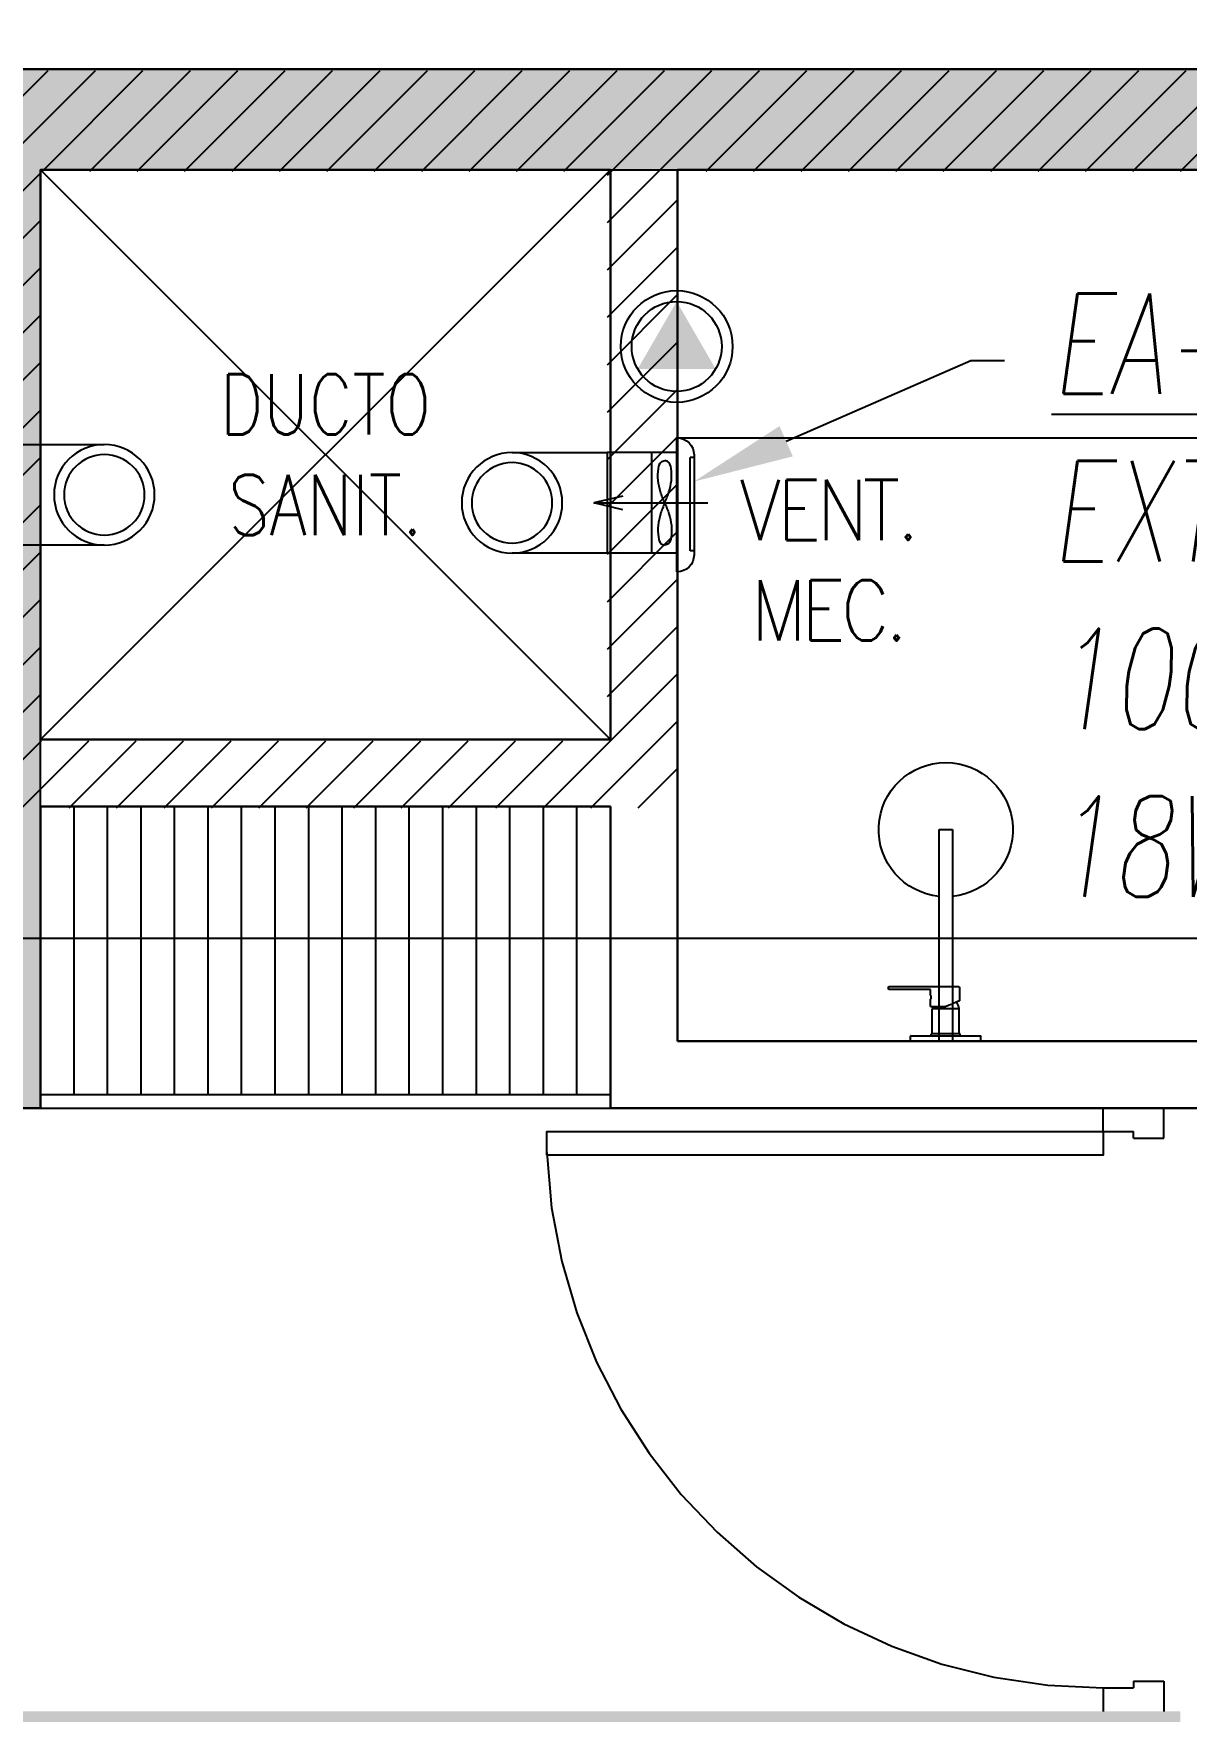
# Model space of a CAD drawing. Header units: millimetres. Extents: x -3 to 53, y -269 to 39.
# Drawn here: x 29.89 to 31.609, y -62.379 to -59.876 of the extents above; entities that cross this region are included whole.
import ezdxf
from ezdxf import colors
from ezdxf.entities.mleader import LeaderData, LeaderLine
from ezdxf.math import Vec2, Vec3

# ---------------------------------------------------------------- set-up
doc = ezdxf.new("R2010")
doc.units = ezdxf.units.MM
doc.header["$LTSCALE"] = 15
doc.linetypes.add('CENTER', pattern=[2, 1.25, -0.25, 0.25, -0.25])
doc.linetypes.add('HIDDEN2', pattern=[0.1875, 0.125, -0.0625])
doc.layers.get('0').update_dxf_attribs({"color": 250})
for name, color, linetype in [('A-CORTE', 250, 'CENTER'), ('A-EST HATCH', 250, 'Continuous'), ('A-EST PLACAS', 250, 'Continuous'), ('A-LINEAS', 250, 'Continuous'), ('A-MOBILIARIO', 250, 'Continuous'), ('A-PROYECCIONES', 250, 'HIDDEN2'), ('A-SANITARIOS', 250, 'Continuous'), ('A-TEXTO-INDICACIONES', 250, 'Continuous'), ('DLP_MOBILIARIO FIJO', 250, 'Continuous'), ('L-06_EQ-FIN-CONT', 141, 'Continuous'), ('L3 Equipos y Ductos', 160, 'Continuous'), ('L4 Linea mediana', 191, 'Continuous'), ('L6 Linea fina', 141, 'Continuous'), ('MURO CF 60', 250, 'Continuous')]:
    doc.layers.add(name, color=color, linetype=linetype)
doc.layers.add('A-MUROS', color=252, linetype='Continuous', lineweight=30)
doc.styles.add('JNV ING', font='romans.shx', dxfattribs={"width": 0.7, "oblique": 8, "height": 0.15})
doc.styles.add('ROMANS', font='romans.shx', dxfattribs={"width": 0.8})
pattern_1 = [(45, (359.999407871435, -63.45593157587228), (-0.03535533905932738, 0.03535533905932738), [])]

# ---------------------------------------------------------------- blocks, each defined once
blk = doc.blocks.new('FUTURE 150')
at = {"layer": 'L3 Equipos y Ductos'}
for p, q in [((-0.1039999999998145, -0.0259999999998399), (-0.1039999999998145, 0.1739999999999782)), ((-0.1039999999998268, 0.1520000000001382), (-1.228918918917772e-14, 0.1520000000001382)), ((-1.228918918917772e-14, 0.1520000000001382), (4.485554054054112e-13, 0.002000000000000002)), ((-0.129399999999805, 0.1485999999999876), (-0.129399999999805, -0.0005999999998494)), ((-0.1039999999993659, 0.002000000000000002), (4.485554054054112e-13, 0.002000000000000002))]:
    blk.add_line(p, q, dxfattribs=at)
for centre, start, end in [((-0.1039999999998145, 0.1485999999999876), 90, 180), ((-0.1039999999998145, -0.0005999999998494), 180, 270)]:
    blk.add_arc(centre, 0.0253999999999906, start, end, dxfattribs=at)
at = {"layer": 'L4 Linea mediana'}
for p, q in [((-0.0660476922694215, 0.1520000000001382), (-0.0660476922694215, 0.002000000000000002)), ((-0.129399999999805, 0.1447557819646145), (-0.1238670473594539, 0.1447557819646145)), ((-0.1238670473594539, 0.005244218035751147), (-0.1238670473594539, 0.144755781964387)), ((-0.129399999999805, 0.005244218035751147), (-0.1238670473594539, 0.005244218035751147))]:
    blk.add_line(p, q, dxfattribs=at)
at = {"layer": 'L6 Linea fina'}
for p, q in [((0.0199072790339934, 0.0770000000000691), (-0.1498654445683704, 0.0770000000000691)), ((-0.023122087631912, 0.0871943688096763), (0.0199072790339934, 0.0770000000000691)), ((-0.023122087631912, 0.06680563119046201), (0.0199072790339934, 0.0770000000000691))]:
    blk.add_line(p, q, dxfattribs=at)
for points in [[(-0.0857444054497527, 0.0770000000000691), (-0.09206585002242981, 0.0934450507350703), (-0.09509909370239521, 0.1283912083639079), (-0.09112722412896161, 0.1379406116087266), (-0.08574440544929791, 0.140241784877915)], [(-0.08574440544929791, 0.0770000000000691), (-0.0794229608766208, 0.0934450507352976), (-0.07638971719711021, 0.1283912083641353), (-0.08036158677099861, 0.137940611608954), (-0.08574440545066221, 0.140241784877915)], [(-0.0857444054497527, 0.0769999999989323), (-0.0920658500228846, 0.0605549492641585), (-0.09509909370421421, 0.0256087916353208), (-0.0911272241307805, 0.0160593883905022), (-0.0857444054515717, 0.0137582151210863)], [(-0.08574440544929791, 0.0769999999989323), (-0.07942296087707551, 0.0605549492634764), (-0.0763897171989292, 0.0256087916346387), (-0.0803615867728175, 0.0160593883900474), (-0.0857444054524812, 0.0137582151210863)]]:
    blk.add_spline(points, degree=3, dxfattribs=at)
blk = doc.blocks.new('Trampa de humo')
at = {"layer": 'L3 Equipos y Ductos'}
blk.add_lwpolyline([(0.1550000000006548, 0.1500000000000909), (0.01299325166655763, 0.1500000000000909), (0.01299325166655763, 0), (0.1550000000006548, 0)], dxfattribs=at)
for radius in [0.07500000000006911, 0.06]:
    blk.add_circle((0.1550000000006548, 0.07500000000004547), radius, dxfattribs=at)
blk = doc.blocks.new('FUTURE150 con trampa')
blk.add_blockref('Trampa de humo', (0.09266545861601116, 0.02794578229588751))
at = {"layer": 'L-06_EQ-FIN-CONT'}
blk.add_blockref('FUTURE 150', (0.105658710282114, 0.02594578229593481), dxfattribs=at)
blk = doc.blocks.new('PTO ELECT')
at = {"layer": 'L4 Linea mediana', "ltscale": 1.5}
blk.add_circle((-0.6858718398579526, 0.08907409223398588), 0.08331749999999999, dxfattribs=at)
at = {"layer": 'L6 Linea fina', "ltscale": 1.5}
blk.add_circle((-0.6858718398579526, 0.08907409223398588), 0.06710568981005745, dxfattribs=at)
blk.add_solid([(-0.6277566077440042, 0.05552124732894015), (-0.7439870719719011, 0.05552124732894015), (-0.6277566077440042, 0.05552124732894015), (-0.6858718398578958, 0.1561797820440205)], dxfattribs=at)
blk = doc.blocks.new('EST.PT')
at = {"layer": 'A-EST HATCH'}
h = blk.add_hatch(color=256, dxfattribs=at)
h.dxf.hatch_style = 1
h.paths.add_polyline_path([(39.55000035554516, -2.739966474472752), (39.54999969099602, 3.325000062515262), (38.04999361146158, 3.325000533289654), (38.04999313791841, 2.575000672014301), (37.89999313791744, 2.575000672014301), (37.89999313791744, 3.524999268782047), (39.70000081889508, 3.524999950793891), (39.70000115043359, 2.649983149759414), (41.20000110631127, 2.649983120235348), (41.20000110641586, 3.150000000315224), (41.35000098862368, 3.15000002944134), (41.35000115044416, 2.449983149355919), (39.70000115039723, 2.449983149765192), (39.70000023823112, -2.739966458171388)])
h.paths.add_polyline_path([(18.45000085424075, 7.324999489018641), (20.05000085397327, 7.324999484458434), (20.05000085452624, 10.42499945002306), (18.85000084487623, 10.42499944168936), (18.85000084529187, 10.57499945304677), (20.20000084418174, 10.57499944957796), (20.20000085424029, 7.174999484903541), (18.45000085424075, 7.174999486200026)])
h.paths.add_polyline_path([(17.65000084418156, 10.57499946123722), (17.50000084418146, 10.57499945918859), (17.50000085424002, 7.174999484903541), (17.65000085424057, 7.174999484903541)])
h.paths.add_polyline_path([(12.14999969010949, 11.04996366809905), (11.84999969287554, 11.04996366814502), (11.84999969013884, 10.8999643984082), (11.99999100589613, 10.8999643984082), (11.99999100572662, 7.824998455581184), (12.15000085022924, 7.824998456823554)])
h.paths.add_polyline_path([(15.10000084389625, 10.42499945049736), (15.10000083466851, 7.324999484457525), (16.70000085369323, 7.32499947985912), (16.70000085410887, 7.174999479859029), (14.95000083422004, 7.174999485051334), (14.95000084446277, 10.57499944990174), (16.30000084419893, 10.57499945405767), (16.30000084461411, 10.42499945405804)])
h.paths.add_polyline_path([(5.849999996785151, 10.9000000277937), (5.249999996769326, 10.90000002966271), (5.249999996769326, 11.05000002929036), (5.999999996802067, 11.050000029284), (5.999999996860275, 7.650000029283905), (4.849999996816074, 7.650000029294365), (4.849999996757866, 7.800000028921563), (5.849999996825169, 7.800000027048458)])
h.paths.add_polyline_path([(4.049999996769508, 11.050000029294), (4.049999996827715, 7.650000029294365), (3.899999996850816, 7.650000029294365), (3.899999996792609, 11.050000029294)])
h.paths.add_polyline_path([(3.099999996746043, 7.800000027058918), (1.499999996769326, 7.800000027058918), (1.499999996769326, 10.9000000278037), (2.699999996792791, 10.90000002826936), (2.699999996792791, 11.05000002789702), (1.349999996792427, 11.050000029294), (1.349999996850634, 7.650000029294365), (3.09999999680425, 7.650000027431719)])
h.paths.add_polyline_path([(5.849999996785151, -2.649999997754556), (5.249999996769326, -2.649999999623567), (5.249999996769326, -2.79999999925122), (5.999999996802067, -2.799999999244854), (5.999999996860247, 0.6000000349667935), (4.849999996816045, 0.6000000349563344), (4.849999996757838, 0.4500000353291362), (5.84999999682514, 0.4500000372022406)])
h.paths.add_polyline_path([(4.049999996769508, -2.799999999254858), (4.049999996827687, 0.6000000349563344), (3.899999996850788, 0.6000000349563344), (3.899999996792609, -2.799999999254858)])
h.paths.add_polyline_path([(3.099999996746014, 0.4500000371917814), (1.499999996769297, 0.4500000371917814), (1.499999996769326, -2.64999999776456), (2.699999996792791, -2.649999998230221), (2.699999996792791, -2.799999997857874), (1.349999996792427, -2.799999999254858), (1.349999996850606, 0.6000000349563344), (3.099999996804222, 0.6000000368189795)])
h.paths.add_polyline_path([(8.700000357880377, 0.6999816858118919), (8.850000561419783, 0.699981669183277), (8.850000782766195, -2.649966611821981), (9.000000854652846, -2.649966111463137), (9.000000851915921, -2.799965489356708), (8.700001010493615, -2.799964617128573)])
h.paths.add_polyline_path([(18.45000076504433, 0.9249996391979565), (20.05000076477685, 0.9249996437581629), (20.05000076532982, -2.175000321806458), (18.85000075567981, -2.175000313472758), (18.85000075609545, -2.325000324830164), (20.20000075498532, -2.325000321361351), (20.20000076504387, 1.074999643313056), (18.45000076504433, 1.074999642016571)])
h.paths.add_polyline_path([(17.65000075498514, -2.325000333020618), (17.50000075498505, -2.325000330971982), (17.5000007650436, 1.074999643313056), (17.65000076504415, 1.074999643313056)])
h.paths.add_polyline_path([(12.15000784536968, -2.80000032297874), (11.8500018263392, -2.799965381145974), (11.85000176694562, -2.649999802173369), (11.99999089169201, -2.6500003365623), (11.9999909165302, 0.425000672635413), (12.15000076103282, 0.425000671393498)])
h.paths.add_polyline_path([(15.10000075469983, -2.175000322280759), (15.10000074547209, 0.9249996437590724), (16.70000076449681, 0.9249996483574776), (16.70000076491245, 1.074999648357569), (14.95000074502362, 1.074999643165263), (14.95000075526635, -2.325000321685131), (16.30000075500251, -2.325000325841067), (16.30000075541769, -2.175000325841431)])
h.paths.add_polyline_path([(31.60000013276734, 7.324999489018641), (30.00000013303482, 7.324999484458434), (30.00000013248185, 10.42499945002306), (31.20000014213186, 10.42499944168936), (31.20000014171622, 10.57499945304677), (29.85000014282635, 10.57499944957796), (29.8500001327678, 7.174999484903541), (31.60000013276734, 7.174999486200026)])
h.paths.add_polyline_path([(32.40000014282653, 10.57499946123722), (32.55000014282663, 10.57499945918859), (32.55000013276807, 7.174999484903541), (32.40000013276752, 7.174999484903541)])
h.paths.add_polyline_path([(38.2000001371521, 11.04996366814502), (38.20000013716037, 10.89996439841647), (38.05001000611977, 10.89999955043437), (38.05000998128147, 7.824998455581184), (37.90000013677885, 7.824998456823554), (37.90000013719264, 11.04996375199815)])
h.paths.add_polyline_path([(34.95000014311184, 10.42499945049736), (34.95000015233958, 7.324999484457525), (33.35000013331486, 7.32499947985912), (33.35000013289922, 7.174999479859029), (35.10000015278805, 7.174999485051334), (35.10000014254532, 10.57499944990174), (33.75000014280916, 10.57499945405767), (33.75000014239398, 10.42499945405804)])
h.paths.add_polyline_path([(39.69999970665918, 5.800016909431445), (41.350000425572, 5.800016909840718), (41.35000042572056, 5.100000029755297), (41.20000098862447, 5.100000029711122), (41.20000110631118, 5.600016556386397), (39.70000115043367, 5.600017124727565), (39.70000081889474, 4.72499917742266), (37.89999304872102, 4.724999859434554), (37.89999304872099, 5.674998456202268), (38.04999629267314, 5.674998456202268), (38.04999351794894, 4.924999071115721), (39.54999959748314, 4.924999028591515), (39.54999950765102, 10.98996461234335), (39.70000043177696, 10.9899650766655)])
h.paths.add_polyline_path([(44.20000099022291, 10.9000000277937), (44.80000099023874, 10.90000002966271), (44.80000099023874, 11.05000002929036), (44.05000099020599, 11.050000029284), (44.05000099014782, 7.650000029283905), (45.20000099019202, 7.650000029294365), (45.20000099025022, 7.800000028921563), (44.20000099018292, 7.800000027048458)])
h.paths.add_polyline_path([(46.00000099023855, 11.050000029294), (46.00000099018038, 7.650000029294365), (46.15000099015727, 7.650000029294365), (46.15000099021545, 11.050000029294)])
h.paths.add_polyline_path([(46.95000099026205, 7.800000027058918), (48.55000099023876, 7.800000027058918), (48.55000099023874, 10.9000000278037), (47.35000099021527, 10.90000002826936), (47.35000099021527, 11.05000002789702), (48.70000099021563, 11.050000029294), (48.70000099015746, 7.650000029294365), (46.95000099020384, 7.650000027431719)])
h.paths.add_polyline_path([(46.00000014241959, -2.799999999254858), (46.00000099018038, 0.6000353483930283), (46.15000099015727, 0.6000353483930283), (46.15000014239649, -2.799999999254858)])
h.paths.add_polyline_path([(46.95000099026205, 0.4500353506284753), (48.55000099023876, 0.4500353506284753), (48.55000014241977, -2.64999999776456), (47.3500001423963, -2.649999998230221), (47.3500001423963, -2.799999997857874), (48.70000014239667, -2.799999999254858), (48.70000099015746, 0.6000353483930283), (46.95000099020384, 0.6000353502556734)])
h.paths.add_polyline_path([(41.3500004255884, 0.6999816642713697), (41.20000042558842, 0.6999816907237957), (41.20000054586293, -2.649964751725513), (41.05000138643666, -2.649964082969163), (41.05000138643666, -2.799965381145974), (41.34999961954374, -2.800000000743839)])
h.paths.add_polyline_path([(31.60000022196376, 0.9249996391979565), (30.00000022223124, 0.9249996437581629), (30.00000022167827, -2.175000321806458), (31.20000023132828, -2.175000313473213), (31.20000023091264, -2.325000324830164), (29.85000023202277, -2.325000321361351), (29.85000022196422, 1.074999643313056), (31.60000022196376, 1.074999642016571)])
h.paths.add_polyline_path([(32.40000023202295, -2.325000333020618), (32.55000023202305, -2.325000330971982), (32.55000022196449, 1.074999643313056), (32.40000022196394, 1.074999643313056)])
h.paths.add_polyline_path([(37.90000023252863, -2.800000322132966), (38.1999991603848, -2.799964540009896), (38.19999916066902, -2.649965381905766), (38.05001009531619, -2.650000422217765), (38.05001007047789, 0.425000672635413), (37.90000022597527, 0.425000671393498)])
h.paths.add_polyline_path([(34.95000023230826, -2.175000322280759), (34.950000241536, 0.9249996437590724), (33.35000022251128, 0.9249996483574776), (33.35000022209564, 1.074999648357569), (35.10000024198447, 1.074999643165263), (35.10000023174174, -2.325000321685131), (33.75000023200558, -2.325000325841067), (33.7500002315904, -2.175000325841431)])
h.paths.add_polyline_path([(10.34999980828575, 3.524999935996707), (12.15000784909065, 3.524999268782047), (12.15000748926342, 2.575000672014301), (12.00000424531128, 2.575000672014301), (12.00000701571926, 3.325000533288783), (10.50000143733754, 3.325000062513897), (10.50000050970095, -2.739965111829072), (10.3500006942412, -2.739966458171899), (10.34999983661177, 2.449983149765192), (8.699999836564835, 2.449983149355919), (8.699999836418407, 3.150000000283846), (8.849999880591291, 3.150000000315224), (8.849999880695883, 2.6499831493933), (10.34999983657448, 2.649983149765283)])
h.paths.add_polyline_path([(44.05000014238703, -2.799999999244854), (44.05000099014782, 0.6000353484034875), (45.20000099019202, 0.6000353483930283), (45.20000099025022, 0.4500353487658302), (44.20000099018292, 0.4500353506389345), (44.20000014240394, -2.649999997754556), (44.80000014241977, -2.649999999623567), (44.80000014241977, -2.79999999925122)])
h.paths.add_polyline_path([(46.95324594949883, 5.550000028497738), (47.10000099123121, 5.550000028497738), (47.10000099123121, 6.750000029293819), (44.95000099014745, 6.750000029293819), (44.95000099009015, 6.600000029294183), (45.4000009911738, 6.600000029294183), (45.4000009911738, 5.000000029294181), (45.60000099117381, 5.000000029294181), (45.60000099117381, 6.600000029294183), (46.95000099117382, 6.600000029294183), (46.95000099014381, 5.550000028552763)], flags=17)
h.paths.add_polyline_path([(46.95324594949883, 2.700035349189655), (47.10000099123121, 2.700035349189655), (47.10000099123121, 1.500035348393574), (44.95000099014745, 1.500035348393574), (44.95000099009015, 1.65003534839321), (45.4000009911738, 1.650017689147834), (45.4000009911738, 3.250000029902456), (45.60000099117381, 3.250000029902456), (45.60000099117381, 1.650000029902454), (46.95000099117382, 1.65003534839321), (46.95000099014381, 2.70003534913463)], flags=17)
h.paths.add_polyline_path([(41.19994922295913, 4.200000029598318), (44.05000098918557, 4.200000028522844), (44.05000099014782, 6.750000030327005), (44.20000099014791, 6.750000029293819), (44.20000099014791, 4.199998587865043), (46.95000099049306, 4.200000029598318), (46.95000099049306, 4.799963667367827), (47.10000099055681, 4.799963667311438), (47.10000099026714, 4.200000029444617), (49.90000098859658, 4.200000028317202), (49.90000135005744, 8.150000028549009), (49.84996285982746, 8.150000028548895), (49.84996285980427, 8.250000030039125), (50.05000099025059, 8.25000003003915), (50.05000098701077, 2.915748709142463e-08), (49.8499838904298, -3.339550858072471e-12), (49.8499838904298, 0.1000353491577854), (49.90001809024746, 0.1000353491586239), (49.90000031662316, 4.050000030725734), (47.10000031829372, 4.050000029598319), (47.10000099055681, 3.450035349191019), (46.95000099049306, 3.45003534913463), (46.9500009902675, 4.05000147236543), (44.20000031721087, 4.050001471331594), (44.20000099014791, 1.500035348393574), (44.05000099014782, 1.500035347360388), (44.05000098918557, 4.05000003067379), (41.19994798706363, 4.050000029598319)])
h.paths.add_polyline_path([(41.3499996195442, 11.05000003078298), (41.35000111223203, 7.550018355217372), (41.20000043469576, 7.550018349865748), (41.20000054586293, 10.89996376822797), (41.05000126445005, 10.89996439839994), (41.04999945011701, 11.04996439764791)])
h.paths.add_polyline_path([(10.34999893444404, 10.98996547467433), (10.34999983661188, 5.800016909431445), (8.699999836564949, 5.800016909840718), (8.699999998384406, 5.099963668570361), (8.84999988061221, 5.099963668539438), (8.849999880695997, 5.60001690980334), (10.34999947674725, 5.600016909431222), (10.34999980828615, 4.724999065708662), (12.15000793828707, 4.724999859434554), (12.15000757845984, 5.674998456202268), (12.00000757845884, 5.674998456202268), (12.00000710923229, 4.92499893922329), (10.50000153085033, 4.924999010444655), (10.50000031965111, 10.98996484450276)])
h.paths.add_polyline_path([(2.949999996740921, 4.199986738153036), (0.1499999984116513, 4.200000029598318), (0.1500013878063555, 8.150000028549009), (0.1999618663576612, 8.150000030039102), (0.1999999967836743, 8.250000030039011), (-3.242497825794999e-09, 8.25000003003915), (-2.707167823245982e-12, 3.534764824308922e-05), (0.1999618663576612, 3.534764834256521e-05), (0.1999822761229595, 0.1000353491577854), (0.1499999983452938, 0.1000353491586239), (0.1499999984115092, 4.050035348393756), (2.949999996740921, 4.050012278349421), (2.949999996451261, 3.450000030700267), (3.099999996515017, 3.450000030643878), (3.099999996740557, 4.050011042453896), (5.849999997823765, 4.050001154649415), (5.849999996860184, 1.500000029902822), (5.999999996860275, 1.500000028869636), (5.99999999782252, 4.050035348089075), (8.850052999353885, 4.050035348089075), (8.850051764048963, 4.199963668413382), (5.99999999782252, 4.199963668413382), (5.999999996860275, 6.749963669142069), (5.849999996860184, 6.749963668108883), (5.849999997823794, 4.199962226680107), (3.099999996740557, 4.199987974048561), (3.09999999132193, 4.800000028496829), (2.949999991258174, 4.80000002844044)])
h.paths.add_polyline_path([(8.69999974819924, 11.04996366809906), (8.999999600571549, 11.04996439764841), (8.999999600571549, 10.8999643984082), (8.850000441145163, 10.89996376822797), (8.850023844356507, 7.550018351920404), (8.700000357880377, 7.550018353162518)])
h.paths.add_polyline_path([(3.09675503231616, 5.550000028441804), (2.949999990583784, 5.550000028441804), (2.949999995776885, 6.749963668108883), (5.099999996860639, 6.749963668108883), (5.099999996917937, 6.599963668109247), (4.649999995834257, 6.599963655817771), (4.649999983146294, 4.999963655817769), (4.449999983146292, 4.999963657007267), (4.449999995834268, 6.599963657007269), (3.099999995834274, 6.599963668109247), (3.099999991671176, 5.550000028496829)], flags=17)
h.paths.add_polyline_path([(3.096755037509247, 2.700000030699357), (2.949999995776871, 2.700000030699357), (2.949999995776885, 1.500000029902822), (5.099999996860639, 1.500000029902822), (5.099999996917937, 1.650000029902458), (4.649999956580835, 1.649963656426042), (4.649999969268812, 3.24996365642604), (4.449999969268823, 3.249963657615538), (4.449999956580832, 1.64996365761554), (3.099999995834274, 1.650000029902458), (3.099999996864263, 2.700000030643878)], flags=17)
h.paths.add_polyline_path([(23.34997991412244, 4.725010963724117), (23.19996327973592, 4.725010963724117), (23.19996252442242, 8.425003745698355), (23.34997915880894, 8.425003745698355)])
h.paths.add_polyline_path([(27.60000195443046, 4.725003950110693), (36.99999304872048, 4.725000200438679), (36.99999303289618, 4.874998628639567), (33.4499886234595, 4.874998566643406), (33.44998862345995, 6.274999487076691), (33.24998862345941, 6.274999487077146), (33.24998862345986, 4.874999065745904), (30.3499886049288, 4.874999065745904), (30.3499886049288, 6.274999492269451), (30.19998860492962, 6.274999492269451), (30.19998860492871, 4.874999065745904), (27.80000195444092, 4.874999065823822), (27.80000195452808, 6.125001404009819), (29.45000196973803, 6.124999485819089), (29.45000196954522, 6.274999421533366), (27.17500018967415, 6.274999485497808), (27.17500195440856, 6.125002101533717), (27.60000195452808, 6.125001404020278)])
h.paths.add_polyline_path([(27.15000195444403, 4.725003716270376), (25.14999675390742, 4.725003716325222), (25.14999675365888, 4.875003713043387), (27.00000044475686, 4.875003716274559), (26.9999995209939, 8.275003745673864), (25.14999582910411, 8.275003745688867), (25.14999582911434, 8.424996072161836), (26.99999952233404, 8.42499767809256), (27.00000044623342, 10.57499943380914), (27.85000014119927, 10.57499943351355), (27.85000014238252, 10.42499943500367), (27.15000019396515, 10.42499943519648)])
h.paths.add_polyline_path([(22.4499989297913, 6.124998126588117), (22.44999787286647, 4.725003725129206), (13.05000793828761, 4.725000200438679), (13.05000795411191, 4.874998628639567), (16.60001236354858, 4.874998566643406), (16.60001236354858, 6.274999487076691), (16.80001236354868, 6.274999487077146), (16.80001236354823, 4.874999065745904), (19.70001238207927, 4.874999065745904), (19.70001238207927, 6.274999492269451), (19.85001238207891, 6.274999492269451), (19.85001238207936, 4.874999065745904), (22.24999787286647, 4.874996432851777), (22.24999787295364, 6.124998239831314), (20.59999785766009, 6.124999485497717), (20.599997857661, 6.274999421211994), (22.84496532058532, 6.274999507946358), (22.84496016825145, 6.124997812373245)])
h.paths.add_polyline_path([(22.86996522799876, 10.42499946080916), (22.20000084462557, 10.42499943500367), (22.20000084580882, 10.57499943351355), (23.01996497573049, 10.57499945931905), (23.01996000718154, 4.725003975618737), (22.86996230782229, 4.72500391937448)])
h.paths.add_polyline_path([(23.01996523138891, 1.949999671290062), (23.01996523138891, -2.324998372320952), (22.2000007566124, -2.325000305296946), (22.20000075542915, -2.175000306787062), (22.8699652313889, -2.175000281469512), (22.8699652313889, 1.949999671290062)])
h.paths.add_polyline_path([(21.05001194376141, 1.974999797294849), (21.0500119435686, 2.124999733009126), (22.81996523138891, 2.124999668228792), (22.81996523138891, 3.375017402376088), (20.30001229288293, 3.375000062471607), (20.30001229288248, 1.97499963594715), (20.15001229288284, 1.97499963594715), (20.15001229288284, 3.375000062470697), (16.80001227435181, 3.375000062470697), (16.80001227435226, 1.974999641139455), (16.60001227435171, 1.97499964113991), (16.60001227435216, 3.375000561573195), (13.05000786491549, 3.375000499577034), (13.05000784909119, 3.524998927777922), (23.01996523138891, 3.524995203615671), (23.01996523138891, 1.97499967129006)])
h.paths.add_polyline_path([(26.99999725157354, 1.949999633494865), (26.9999896957147, -1.774965625660002), (23.3500004473729, -1.774980096772932), (23.35000044662669, 0.8750199046755363), (25.70000044605634, 0.8750199037915074), (25.70000044597676, 1.425020148436996), (26.00000044597649, 1.425020148436996), (26.00000044597694, 1.575020185462161), (25.5500004459308, 1.575020185462154), (25.55000044598551, 1.025019889520589), (23.3499985132708, 1.025018801191951), (23.34998656021806, 3.375000046844839), (26.00000044638636, 3.375000046844839), (26.00000044638636, 3.525017631226302), (23.19997290309114, 3.525017631226326), (23.19999949115559, -1.924998734445406), (26.9999893913953, -1.924992143683738), (26.99998858000378, -2.32500030647487), (27.85000023039569, -2.325000305296946), (27.85000023157894, -2.175000306787062), (27.15000028316157, -2.175000307082648), (27.15000019113275, 1.949999645780153)])
h.paths.add_polyline_path([(28.99998904334276, 1.974999797294849), (28.99998904334367, 2.124999733009126), (27.20000027871546, 2.12499964177406), (27.20000027871546, 3.37500006249164), (29.74998869412651, 3.375000062470697), (29.74998869412514, 1.97499963594715), (29.89998869412523, 1.97499963594715), (29.89998869412523, 3.375000062470697), (33.24998871265628, 3.375000062470697), (33.24998871265583, 1.97499964113991), (33.44998871265592, 1.97499964113991), (33.44998871265592, 3.375000561573195), (36.99999313791735, 3.374999661044292), (36.9999931379169, 3.524998927777922), (27.00000044638576, 3.525011132659763), (26.99999730228447, 1.974999633494864)])
at = {"layer": 'A-EST PLACAS'}
blk.add_lwpolyline([(28.99998904334276, 1.974999797294849), (28.99998904334276, 2.124999733009126), (27.20000027871546, 2.12499964177406), (27.20000027871546, 3.37500006249164), (29.74998869412651, 3.375000062470697), (29.74998869412514, 1.97499963594715), (29.89998869412523, 1.97499963594715), (29.89998869412523, 3.375000062470697), (33.24998871265628, 3.375000062470697), (33.24998871265628, 1.97499964113991), (33.44998871265592, 1.97499964113991), (33.44998871265592, 3.375000561573195), (36.99999313791735, 3.374999661044292), (36.99999313791735, 3.524998927777922), (27.00000044638576, 3.525011132659763), (26.99999730228447, 1.974999633494864)], close=True, dxfattribs=at)
blk = doc.blocks.new('ducha marsano')
at = {"linetype": 'HIDDEN2', "ltscale": 0.5, "extrusion": (-4.942502096703275e-10, -7.911230939585116e-10, -1)}
for p, q in [((-0.009999999999763531, -2.501110429875553e-10), (0.01000000000021828, 2.496562956366688e-10)), ((0.01000000000021828, 2.496562956366688e-10), (0.01000000789736077, -0.3154999997500454)), ((-0.009999992102621036, -0.3155000002502675), (-0.009999999999763531, -2.501110429875553e-10)), ((-0.02049999170912997, -0.08000000051379175), (-0.02049999220525933, -0.06013965879128591)), ((-0.01546092816124656, -0.05800000038834696), (-0.01574999225886131, -0.05800000039516817)), ((0.02250000757840098, -0.05149999943751027), (-9.093746939470293e-05, -0.05150000000321597)), ((0.02250000757840098, -0.05149999943751027), (0.02250000785988959, -0.06274999943752846)), ((0.02250000799722329, -0.06824999943773946), (0.02250000821641152, -0.07699999943770308)), ((0.02100000832933802, -0.08149999947590914), (-0.0189999916706256, -0.08150000047635331)), ((0.02498437823942368, -0.08149999937540997), (0.02100000832933802, -0.08149999947590914)), ((0.02250000821641152, -0.07699999943770308), (0.02498437812710108, -0.0769999993754027)), ((0.02498437812710108, -0.0769999993754027), (0.07714359645297009, -0.0769999980702778)), ((0.07714359656529268, -0.08149999807028507), (0.02498437823942368, -0.08149999937540997)), ((0.07714359645297009, -0.0769999980702778), (0.08159809707876775, -0.0769999979588647)), ((0.0815980971915451, -0.08149999795887197), (0.07714359656529268, -0.08149999807028507)), ((0.08159809707876775, -0.0769999979588647), (0.08200000821670983, -0.07699999794840551)), ((0.08200000832903243, -0.08149999794841278), (0.0815980971915451, -0.08149999795887197)), ((0.08200000821670983, -0.07699999794840551), (0.08400000821666254, -0.0769999978983833)), ((0.08400000832898513, -0.08149999789839057), (0.08200000832903243, -0.08149999794841278)), ((0.08550000825425741, -0.07849999786049011), (0.08550000829109194, -0.07999999786034095)), ((0.01000000789736077, -0.3154999997500454), (-0.009999992102621036, -0.3155000002502675))]:
    blk.add_line(p, q, dxfattribs=at)
for centre, radius, start, end in [((-0.0004217504078951606, -0.04623247137988074), 0.0200000000000001, 323.9581193260744, 354.9297873666927), ((0.0004217355144646717, -0.04623247140079911), 0.0200000000000001, 185.0702097651437, 195.2705008967209), ((0.01899999170882438, -0.08000000047604772), 0.0015, 269.9999985659271, 359.9999985659271), ((-0.08400000825440657, -0.07849999789823414), 0.0015, 89.99999856592709, 179.9999985659271), ((-0.08400000829078635, -0.07999999789808498), 0.0015, 179.9999985659271, 269.9999985659271), ((-7.897142495370972e-09, -0.3155000000001564), 0.1000000000000227, 95.73916904324476, 84.26082808872134)]:
    blk.add_arc(centre, radius, start, end, dxfattribs=at)
at = {"linetype": 'HIDDEN2', "ltscale": 0.5, "extrusion": (-4.942519952477966e-10, -7.911237979935254e-10, -1)}
blk.add_ellipse((7.578819349873811e-09, -0.05150000000094224), major_axis=(-0.0224999955548024, -0.009499944664834701), ratio=0.0014484153729246, start_param=0.4254359770760674, end_param=1.567365863276157, dxfattribs=at)
at = {"linetype": 'HIDDEN2', "ltscale": 0.5}
for points, degree in [([(-0.03050000000030195, -7.639755494892597e-10), (-4.547473508864641e-13, -9.094947017729282e-13), (0.0304999999998472, 7.626113074366003e-10)], 2), ([(0.0304999999998472, 7.626113074366003e-10), (0.04149999999981446, 1.037733454722911e-09), (0.05249999999978172, 1.313310349360108e-09)], 2), ([(0.05249999999978172, 1.313310349360108e-09), (0.05250000009345968, -0.003749998686544131), (0.05250000018713763, -0.007499998686398612)], 2), ([(-0.05250000000023647, -1.314674591412768e-09), (-0.05249999990655851, -0.003750001314529072), (-0.05249999981288056, -0.0075000013148383)], 2), ([(-0.05250000000023647, -1.314674591412768e-09), (-0.04150000000026921, -1.040007191477343e-09), (-0.03050000000030195, -7.639755494892597e-10)], 2), ([(-0.05250000349224138, -0.007500004994653864), (-0.0524999909653161, -0.007500017521124391), (-0.05249997843839083, -0.007500030048049666)], 2), ([(0.03050000019993604, -0.007999999237654265), (2.000888343900442e-10, -0.00800000000072032), (-0.03049999980021312, -0.008000000764241122)], 2), ([(-0.02149999980019857, -0.008000000538686436), (-0.021499999768821, -0.009250000538941094), (-0.02149999973744343, -0.01050000053874101)], 2), ([(-0.02100075302178084, -0.01100000052656469), (-0.007000501922902913, -0.01100000017595448), (0.006999749175975012, -0.01099999982534428), (0.02100000027485294, -0.01099999947564356)], 3), ([(-0.01999999972485966, -0.01100000050200833), (-0.01999999926556484, -0.02935000050229064), (-0.01999999880627001, -0.0477000005021182)], 2), ([(0.02000000027510396, -0.01099999950019992), (0.02000000073439878, -0.02934999950048223), (0.02000000119369361, -0.04769999950030979)], 2), ([(0.02150000019992149, -0.007999999462754204), (0.02150000023129905, -0.009249999462554115), (0.02150000026267662, -0.01049999946235403)], 2), ([(-0.0197004378701422, -0.04800000049453956), (7.491053111152723e-09, -0.04800000000068394), (0.01970045285179367, -0.04799999950773781)], 2)]:
    blk.add_open_spline(points, degree=degree, dxfattribs=at)
for points, weights in [([(-0.05249999981288056, -0.0075000013148383), (-0.05249999981242581, -0.007511151918606629), (-0.05249950271536363, -0.007522291436998785)], [1, 0.9908470869120796, 0.9822662308921539]), ([(-0.05199999980004577, -0.008000001302207238), (-0.05249999980014763, -0.008000001315394911), (-0.05249999981288056, -0.0075000013148383)], [1, 0.7071067811930576, 1]), ([(-0.02150077096985115, -0.01050000053874101), (-0.02150076198950046, -0.01100000950691538), (-0.02100075302178084, -0.01100000052656469)], [1, 0.7071067815402065, 1]), ([(0.02112202588159562, -0.01098488064462799), (0.02106194968064301, -0.01099999947336983), (0.02100000027485294, -0.01099999947564356)], [1, 0.9924117957756484, 1]), ([(0.05200000019976869, -0.007999998699233402), (0.05206194960510402, -0.007999998698323907), (0.05212202580605663, -0.007984879868672579)], [1, 0.9924117957712896, 1]), ([(-0.02000044456417527, -0.04770000050166345), (-0.02000044121359679, -0.04800000384466329), (-0.0197004378701422, -0.04800000049453956)], [1, 0.7071067801376791, 1]), ([(0.02000045972226872, -0.04769999950030979), (0.0200004562916547, -0.04800000293971607), (0.01970045285179367, -0.04799999950773781)], [1, 0.707106779703426, 1])]:
    blk.add_rational_spline(points, weights, degree=2, dxfattribs=at)
for points, knots in [([(-0.03049999980021312, -0.008000000764241122), (-0.03320189623445913, -0.008000000831998477), (-0.03736511363376849, -0.00800000093613562), (-0.04238597308449243, -0.00800000106164589), (-0.04580906687669994, -0.008000001147593139), (-0.04859505284957777, -0.008000001217169483), (-0.05120455379528721, -0.008000001282653102), (-0.05200223200517939, -0.008000001302207238), (-0.05199999980004577, -0.008000001302207238)], [0, 0, 0, 0, 8.104571943406839, 12.49526290016387, 16.88595385692089, 21.27664481367791, 25.66733577043493, 33.77190771384178, 33.77190771384178, 33.77190771384178, 33.77190771384178]), ([(0.05200000019976869, -0.007999998699233402), (0.05200210867496935, -0.007999998699233402), (0.05120469198163846, -0.007999998719242285), (0.04859496211156511, -0.007999998784271156), (0.04580915761061988, -0.007999998854302248), (0.04238586918972942, -0.00799999893979475), (0.03736519132235117, -0.007999999065759766), (0.03320187522513152, -0.007999999170351657), (0.03050000019993604, -0.007999999237654265)], [9e-16, 9e-16, 9e-16, 9e-16, 8.104571943406844, 12.49526290016386, 16.88595385692087, 21.2766448136779, 25.66733577043493, 33.77190771384178, 33.77190771384178, 33.77190771384178, 33.77190771384178]), ([(0.02250000799722329, -0.06824999943773946), (0.02250000799722329, -0.06824999943773946), (0.02249081857780766, -0.06818083345751802), (0.02245760327241442, -0.06790006753908528), (0.02243404553155415, -0.06768848845513276), (0.02238973698558766, -0.0672005954852466), (0.0223660945721349, -0.06689161925442022), (0.02233268521786158, -0.06621418988925143), (0.02232341057379017, -0.06584570405902923), (0.02232341055696452, -0.06515429482442414), (0.02233268518148179, -0.06478580899420194), (0.02236609450255855, -0.06410837962675942), (0.02238973690009516, -0.0637994033954783), (0.02243404542241478, -0.0633115104233184), (0.02245760315236112, -0.06309993133845637), (0.02249081844320244, -0.06281916541820465), (0.02250000785988959, -0.06274999943752846), (0.02250000785988959, -0.06274999943752846)], [0.4148436397438343, 0.4148436397438343, 0.4148436397438343, 0.4148436397438343, 0.5185540744172381, 0.5185540744172381, 0.6222645090906421, 0.6222645090906421, 0.7259758942891552, 0.7259758942891552, 0.8296872794876685, 0.8296872794876685, 0.9333986646861818, 0.9333986646861818, 1.037110049884695, 1.037110049884695, 1.140820484558099, 1.140820484558099, 1.244530919231501, 1.244530919231501, 1.244530919231501, 1.244530919231501])]:
    blk.add_open_spline(points, degree=3, knots=knots, dxfattribs=at)
for points, weights, degree, knots in [([(0.02112202588250511, -0.0109848806437185), (0.02112202605121638, -0.01098488060188174), (0.02112202622038239, -0.01098488055868074), (0.02112202638954841, -0.01098488051638924), (0.02135335197954191, -0.01092666794011166), (0.02150000477377034, -0.01073853715979567), (0.02150000367282701, -0.01049999946280877)], [0.9186410377427195, 0.9186409493456628, 0.918640860948696, 0.9186407725518192, 0.789223156394818, 0.7892231563948175, 0.9186407725518192], 3, [0.123898838286475, 0.123898838286475, 0.123898838286475, 0.123898838286475, 0.1238993430992958, 0.1238993430992958, 0.1238993430992958, 0.7860299903975168, 0.7860299903975168, 0.7860299903975168, 0.7860299903975168]), ([(0.05212202580696612, -0.007984879867308337), (0.05212202606071515, -0.00798487980500795), (0.05212202631400942, -0.007984879740888573), (0.05250000455725967, -0.007889761481237656), (0.05250000675732736, -0.007499998686398612)], [0.91864103774894, 0.918640905153358, 0.9186407725580458, 0.7245178539878441, 0.9186407725580458], 2, [0.1238988382811407, 0.1238988382811407, 0.1238988382811407, 0.1238993430939498, 0.1238993430939498, 0.7860311477345288, 0.7860311477345288, 0.7860311477345288])]:
    blk.add_rational_spline(points, weights, degree=degree, knots=knots, dxfattribs=at)
blk = doc.blocks.new('*U140')
for p, q in [((0.01000000000002289, 0.854999999999984), (0.01000000000002289, 0.8999999999999999)), ((0.1000000000000001, 0.8649999999999747), (0.1000000000000001, 0.8999999999999999)), ((0.05500000000001259, 0.854999999999984), (0.01000000000002289, 0.854999999999984)), ((0.1000000000000001, 0.8649999999999747), (0.05500000000001259, 0.8649999999999747)), ((0.05500000000001259, 0.854999999999984), (0.05500000000001259, 0.8649999999999747)), ((0.0550000000000125, 0.04499999999998749), (0.0100000000000227, 0.04499999999998749)), ((0.0100000000000227, 0.04499999999998749), (0.0100000000000227, 0)), ((0.0550000000000125, 0.04499999999998749), (0.0550000000000125, 0.03499999999999662)), ((0.1, 0.03499999999999662), (0.0550000000000125, 0.03499999999999662)), ((0.1, 0.03499999999999662), (0.1, 0))]:
    blk.add_line(p, q)
blk.add_lwpolyline([(0.9299999999999959, 0.06999999999999719), (0.9299999999999959, 0.03499999999999651), (0.1, 0.03499999999999651), (0.1, 0.06999999999999731)], close=True)
at = {"linetype": 'HIDDEN2'}
blk.add_arc((0.09952467039440564, 0.0338953113763698), 0.8311048245500714, 2.23014585536521, 89.96723111097609, dxfattribs=at)
blk = doc.blocks.new('Cortes-Elev.')
at = {"layer": 'A-CORTE', "linetype": 'CENTER', "ltscale": 0.5}
blk.add_lwpolyline([(-1.966028483964124, 27.22835929616106), (51.86010596430447, 27.22835929614429)], dxfattribs=at)
blk = doc.blocks.new('TEXTO DUCTOS PT')
at = {"layer": 'A-TEXTO-INDICACIONES', "insert": (28.97498909897551, -8.100000211143112, -1.226184352225776e-06), "char_height": 0.09, "width": 0.4156999800206655, "attachment_point": 5, "style": 'ROMANS'}
blk.add_mtext('\\pxsm1,t16;DUCTO SANIT.', dxfattribs=at)
blk = doc.blocks.new('Vent SSHH G1')
at = {"layer": 'L6 Linea fina'}
blk.add_blockref('PTO ELECT', (27.28542714205359, -1.377776016409975, -8.775907187189881e-07), dxfattribs=at)
at = {"layer": 'L6 Linea fina', "xscale": -1, "rotation": 180}
blk.add_blockref('FUTURE150 con trampa', (25.49833069147574, -1.407046416571113, -8.77993440222459e-07), dxfattribs=at)
at = {"layer": 'L6 Linea fina', "xscale": -1}
blk.add_blockref('FUTURE150 con trampa', (26.60164776290717, -1.624938177720992, -8.775907187189881e-07), dxfattribs=at)
at = {"layer": 'L6 Linea fina'}
ml = blk.add_multileader_mtext('Standard', dxfattribs=at)
ml.set_content('{\\LEA-01}\\PEXTRACTOR AXIAL\\P100 CFM Y 0.05" C.A.\\P18W/220V/1F/60Hz', color=12, style='JNV ING')
ml.set_leader_properties(color=256, linetype='ByLayer', lineweight=-1)
ml.build(insert=Vec2(0, 0))
ml.multileader.update_dxf_attribs({"dogleg_length": 0.05, "arrow_head_size": 0.15})
ctx = ml.context
ctx.base_point, ctx.char_height, ctx.arrow_head_size, ctx.landing_gap_size, ctx.plane_origin = Vec3(27.08829523499082, -1.309413802345389, -8.775907187189881e-07), 0.15, 0.15, 0.07, Vec3(29.49542019230028, -1.911928529045909, -8.775907187189881e-07)
notes = []
notes.append((ctx, [(1, (1, 1, 0), (27.03829523499082, -1.309413802345389, -8.775907187189881e-07), (1, 0), 0.05, [(0, [(26.62538905262486, -1.490186448409965, -8.775907187189881e-07)], 0, [])])]))
ctx.mtext.insert, ctx.mtext.flow_direction = Vec3(27.15829523499082, -1.209413802345388, -8.775907187189881e-07), 5
for ctx, leaders in notes:
    for number, flags, end, landing, length, lines in leaders:
        leader = LeaderData()
        leader.index, (leader.has_last_leader_line, leader.has_dogleg_vector, leader.attachment_direction) = number, flags
        leader.last_leader_point, leader.dogleg_vector, leader.dogleg_length = Vec3(end), Vec3(landing), length
        for number, points, colour, breaks in lines:
            line = LeaderLine()
            line.index, line.vertices, line.color, line.breaks = number, Vec3.list(points), colors.encode_raw_color(colour), breaks
            leader.lines.append(line)
        ctx.leaders.append(leader)

msp = doc.modelspace()

# ---------------------------------------------------------------- hatches: boundary and pattern name
at = {"layer": 'DLP_MOBILIARIO FIJO'}
h = msp.add_hatch(dxfattribs=at)
h.set_pattern_fill('_USER', color=256, scale=0.05, angle=270, pattern_type=0)
h.set_pattern_definition([(270, (-8.900025871333696, -37.30387379752182), (0.05, -9.184850993605149e-18), [])])
h.paths.add_polyline_path([(29.89999133756714, -61.0289097438735), (30.74999098578814, -61.02890975036189), (30.74999099047182, -61.45890964824116), (29.89999134225081, -61.45890964175231)])
at = {"layer": 'MURO CF 60'}
h = msp.add_hatch(dxfattribs=at)
h.set_pattern_fill('_USER', color=256, scale=0.05, angle=45, pattern_type=0)
h.set_pattern_definition(pattern_1)
h.paths.add_polyline_path([(29.89939727775322, -60.93093184963448), (29.74939727775313, -60.93093184963448), (29.74939727775313, -59.93093536661021), (29.89939727775322, -59.93093536661021)])
h = msp.add_hatch(dxfattribs=at)
h.set_pattern_fill('_USER', color=256, scale=0.05, angle=45, pattern_type=0)
h.set_pattern_definition(pattern_1)
h.paths.add_polyline_path([(36.99940137242106, -59.93093843527922), (29.89939727775322, -59.93093843527922), (29.89939727775322, -60.08093151340182), (36.99940137242106, -60.08093151340182)])
h = msp.add_hatch(dxfattribs=at)
h.set_pattern_fill('_USER', color=256, scale=0.05, angle=45, pattern_type=0)
h.set_pattern_definition(pattern_1)
h.paths.add_polyline_path([(30.74539693186932, -60.93093193992519), (30.84939692862974, -60.93093193992519), (30.84939692862974, -60.08093151340182), (30.74539693186932, -60.08093151340182)])
h = msp.add_hatch(dxfattribs=at)
h.set_pattern_fill('_USER', color=256, scale=0.05, angle=45, pattern_type=0)
h.set_pattern_definition(pattern_1)
h.paths.add_polyline_path([(29.74939728306435, -61.03093186296682), (30.84939657411371, -61.03093186296682), (30.84939656880249, -60.93093193992519), (29.74939727775313, -60.93093193992519)])

# ---------------------------------------------------------------- linework, layer by layer
at = {"layer": 'A-LINEAS'}
for p, q in [((30.74999098813021, -60.9289097949183, -2.452368704451552e-06), (29.89999133725337, -60.07890927810422, -3.956700955542643e-06)), ((30.74999098812975, -60.07890936839493, -3.626712982807476e-06), (29.89999133725337, -60.92890970462759, -2.778609731980111e-06))]:
    msp.add_line(p, q, dxfattribs=at)
at = {"layer": 'A-MUROS'}
for p, q in [((27.00000274039132, -59.92889829433032), (36.99999543192155, -59.92891050308771)), ((29.89999133725337, -60.92890970462759), (29.89999133725337, -60.07890927810422)), ((30.74999098812975, -60.07890936839493), (29.89999133725337, -60.07890927810422)), ((30.74999098813021, -60.9289097949183), (30.74999098813021, -60.07890936839493)), ((30.84999098812989, -61.37890979491839), (30.84999098812989, -60.07890936839493)), ((30.84999098812989, -60.07890936839493), (33.24999100666093, -60.07890936839493)), ((30.74999098812975, -60.9289097949183), (29.89999133725337, -60.92890970462759)), ((29.89999133725337, -61.47890970462822), (29.89999133725337, -61.02890970462813)), ((29.89999133725337, -61.02890970462813), (30.74999098812975, -61.02890979491839)), ((30.74999098812975, -61.47890979491848), (30.74999098812975, -61.02890979491885)), ((32.49999093380541, -61.37890979491839), (30.84999098812989, -61.37890979491839)), ((29.74999133725328, -61.47890970462822), (29.89999133725337, -61.47890970462822)), ((30.74999098813021, -61.47890979491848), (32.49999093380495, -61.47890979491848))]:
    msp.add_line(p, q, dxfattribs=at)
at = {"layer": 'A-PROYECCIONES'}
msp.add_line((30.84999098812989, -60.47890936839494), (33.24999100666093, -60.47890936839494), dxfattribs=at)
at = {"layer": 'DLP_MOBILIARIO FIJO', "elevation": -2.452368704451552e-06}
msp.add_lwpolyline([(30.74999098812975, -61.47890979491848), (30.74999098812975, -61.4589097949185), (29.89999133725337, -61.4589093298232), (29.89999133725337, -61.47890932982318)], close=True, dxfattribs=at)

# ---------------------------------------------------------------- block references
at = {"layer": 'A-CORTE'}
msp.add_blockref('Cortes-Elev.', (1.927695279846375e-06, -88.45387411237488), dxfattribs=at)
at = {"layer": 'A-EST PLACAS'}
msp.add_blockref('EST.PT', (1.934174690632062e-06, -63.45390943086562), dxfattribs=at)
at = {"layer": 'A-MOBILIARIO', "rotation": 180}
msp.add_blockref('*U140', (31.5850025159699, -61.47890978467802, -2.452368704447215e-06), dxfattribs=at)
at = {"layer": 'A-SANITARIOS', "extrusion": (4.942502000000012e-10, 7.911230999999987e-10, -1), "xscale": -1, "rotation": 179.9999992996422}
msp.add_blockref('ducha marsano', (-31.24999098823275, -61.37890979491839, 2.419255745355908e-06), dxfattribs=at)
at = {"layer": 'A-TEXTO-INDICACIONES'}
msp.add_blockref('TEXTO DUCTOS PT', (1.350001930969995, -52.40390940157175), dxfattribs=at)
at = {"layer": 'L6 Linea fina'}
msp.add_blockref('Vent SSHH G1', (4.249216557408228, -59.05392904366074, 8.775907187189881e-07), dxfattribs=at)

# ---------------------------------------------------------------- texts
at = {"layer": 'A-TEXTO-INDICACIONES', "insert": (31.07500010150204, -60.66135785218191), "char_height": 0.09, "width": 0.4156999800206655, "attachment_point": 5, "style": 'ROMANS'}
msp.add_mtext('\\pxsm1,qc,t16;{\\W0.9;\\T0.9;VENT. MEC.}', dxfattribs=at)

doc.saveas('drawing.dxf')
